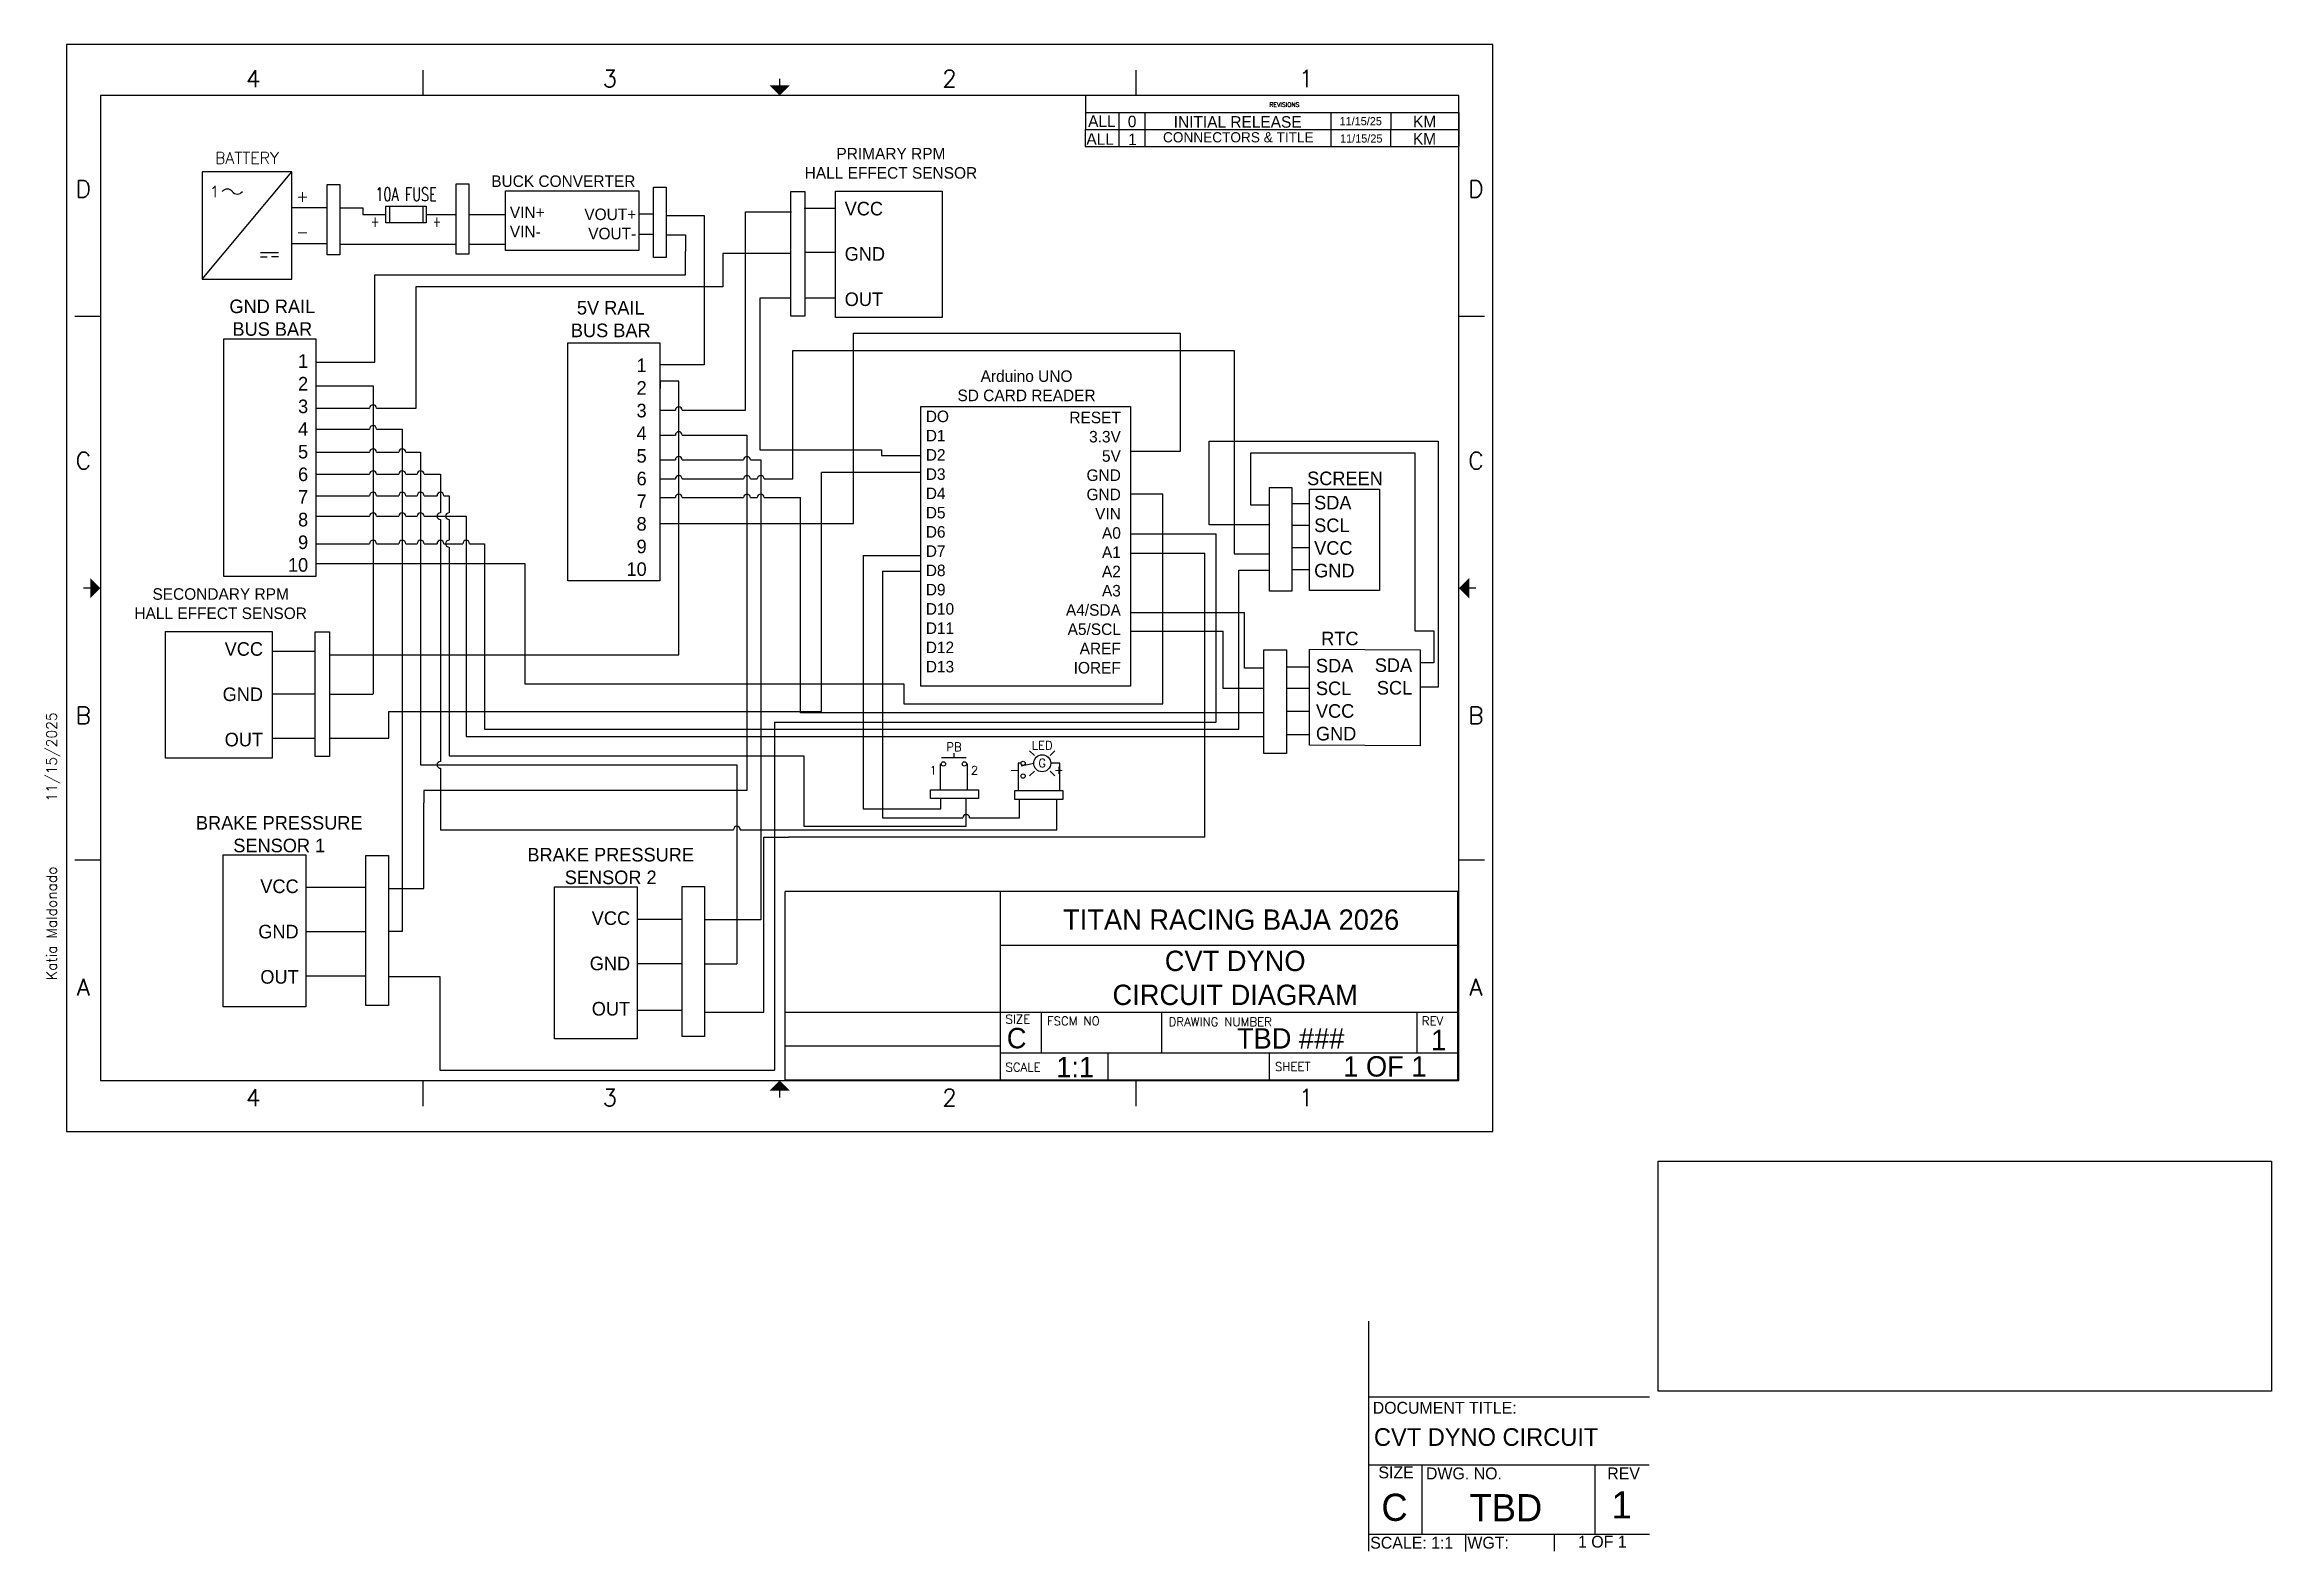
# Model space of a CAD drawing. Header units: inches. Extents: x -0.3 to 32.5, y -6.2 to 16.
import ezdxf
from ezdxf.enums import TextEntityAlignment as Align

# ---------------------------------------------------------------- set-up
doc = ezdxf.new("R2010")
doc.units = ezdxf.units.IN
doc.header["$MEASUREMENT"] = 0
for name, color, linetype in [('GRY_20AWG', 9, 'Continuous'), ('MISC', 2, 'Continuous'), ('SYMS', 7, 'Continuous'), ('TAGS', 250, 'Continuous'), ('TERMS', 5, 'Continuous'), ('Title Block', 7, 'Continuous'), ('Viewport', 7, 'Continuous'), ('W_12V_RED', 10, 'Continuous'), ('W_5V_ORANGE', 40, 'Continuous'), ('W_C_Deutsch_2pin', 6, 'Continuous'), ('W_C_Deutsch_3pin', 5, 'Continuous'), ('W_C_JST-VH_2pin', 180, 'Continuous'), ('W_C_JST-VH_3pin', 30, 'Continuous'), ('W_C_JST-XH', 112, 'Continuous'), ('W_GND_BLACK', 250, 'Continuous'), ('W_SIG_PINK', 6, 'Continuous'), ('WHT_10AWG', 7, 'Continuous'), ('WHT_4AWG', 7, 'Continuous'), ('WHT_7AWG', 7, 'Continuous')]:
    doc.layers.add(name, color=color, linetype=linetype)
doc.styles.add('Roman', font='romans')
doc.styles.add('WD', font='romans.shx')
doc.styles.add('WD_IEC', font='isocp2.shx', dxfattribs={"width": 0.9, "height": 4})

# ---------------------------------------------------------------- blocks, each defined once
blk = doc.blocks.new('ANSI_border_C')
for p, q in [((20.5, 0.75), (20.5, 2.5)), ((14.25, 0.75), (20.5, 0.75))]:
    blk.add_line(p, q)
at = {"layer": 'Title Block'}
for p, q in [((0, 16), (0, 0)), ((21, 16), (0, 16)), ((21, 0), (21, 16)), ((5.25, 15.25), (5.25, 15.625)), ((15.75, 15.25), (15.75, 15.625)), ((0.5, 15.25), (0.5, 0.75)), ((20.5, 15.25), (0.5, 15.25)), ((15, 15.25), (15, 15)), ((20.5, 0.75), (20.5, 15.25)), ((15, 15), (20.5, 15)), ((0.125, 12), (0.5, 12)), ((20.5, 12), (20.875, 12)), ((0.125, 4), (0.5, 4)), ((20.5, 4), (20.875, 4)), ((0.5, 0.75), (20.5, 0.75)), ((5.25, 0.375), (5.25, 0.75)), ((15.75, 0.375), (15.75, 0.75)), ((0, 0), (21, 0))]:
    blk.add_line(p, q, dxfattribs=at)
at = {"layer": 'Title Block', "const_width": 0.02}
for points in [[(10.5, 15.5), (10.5, 15.4)], [(0.25, 8), (0.35, 8)], [(20.75, 8), (20.65, 8)], [(10.5, 0.5), (10.5, 0.6)]]:
    blk.add_lwpolyline(points, dxfattribs=at)
at = {"layer": 'Title Block'}
for points in [[(10.35, 15.4), (10.65, 15.4), (10.5, 15.25)], [(0.35, 7.85), (0.35, 8.15), (0.5, 8)], [(20.65, 7.85), (20.65, 8.15), (20.5, 8)], [(10.35, 0.6), (10.65, 0.6), (10.5, 0.75)]]:
    blk.add_solid(points, dxfattribs=at)
at = {"layer": 'Title Block', "style": 'Roman'}
for s, p in [('4', (2.75, 15.5)), ('3', (8, 15.5)), ('2', (13, 15.5)), ('1', (18.25, 15.5)), ('D', (0.25, 13.875)), ('D', (20.75, 13.875)), ('C', (0.25, 9.875)), ('C', (20.75, 9.875)), ('B', (0.25, 6.125)), ('B', (20.75, 6.125)), ('A', (0.25, 2.125)), ('A', (20.75, 2.125)), ('4', (2.75, 0.5)), ('3', (8, 0.5)), ('2', (13, 0.5)), ('1', (18.25, 0.5))]:
    blk.add_text(s, height=0.25, dxfattribs=at).set_placement(p, align=Align.MIDDLE_CENTER)
blk.add_text('REVISIONS', height=0.065, dxfattribs=at).set_placement((17.71, 15.083))
blk = doc.blocks.new('JIC_border_C')
blk.add_blockref('ANSI_border_C', (0, 0))
blk = doc.blocks.new('JIC_REVblock_C')
blk.add_line((0, 0), (0, -0.25))
at = {"layer": 'Title Block'}
for p, q in [((-5.5, 0), (-5.5, -0.25)), ((-5.5, 0), (0, 0)), ((-5, -0.25), (-5, 0)), ((-4.62, -0.25), (-4.62, 0)), ((-1.88, -0.25), (-1.88, 0)), ((-1, -0.25), (-1, 0)), ((-5.5, -0.25), (0, -0.25))]:
    blk.add_line(p, q, dxfattribs=at)
at = {"style": 'WD'}
for tag, p in [('ZONE', (-5.391, -0.16)), ('REV', (-4.92, -0.16)), ('DESCRIPTION', (-3.618, -0.16)), ('DATE', (-1.552, -0.16)), ('APPROVED', (-0.759, -0.16))]:
    blk.add_attdef(tag, p, '', height=0.065, dxfattribs=at)
at = {"style": 'WD', "flags": 1}
blk.add_attdef('WD_TB', (-4.505, -0.154), '', height=0.03, dxfattribs=at)
blk = doc.blocks.new('HPW1_1PH')
for p, q in [((0, -0.967), (0.967, 0.193)), ((0.629, -0.677), (0.823, -0.677)), ((0.629, -0.725), (0.702, -0.725)), ((0.823, -0.725), (0.75, -0.725))]:
    blk.add_line(p, q)
blk.add_lwpolyline([(0.967, 0.193), (0, 0.193), (0, -0.967), (0.967, -0.967)], close=True)
for centre, start, end in [((0.271, -0.06), 36.8699, 143.1301), ((0.379, 0.021), 216.8699, 323.1301)]:
    blk.add_arc(centre, 0.0677, start, end)
at = {"style": 'WD_IEC'}
blk.add_text('1', height=0.13, dxfattribs=at).set_placement((0.163, -0.019), align=Align.MIDDLE_RIGHT)
at = {"style": 'WD', "width": 0.7}
for tag, p in [('INST', (0.484, 0.656)), ('LOC', (0.484, 0.469)), ('RATING1', (0.484, -1.188)), ('DESC1', (0.484, -1.375)), ('DESC2', (0.484, -1.562)), ('DESC3', (0.484, -1.75))]:
    blk.add_attdef(tag, text='', height=0.125, dxfattribs=at).set_placement(p, align=Align.CENTER)
at = {"style": 'WD'}
blk.add_attdef('TAG1', text='', height=0.125, dxfattribs=at).set_placement((0.484, 0.281), align=Align.CENTER)
at = {"style": 'WD', "flags": 8}
for tag, p in [('TERM01', (-0.062, 0.062)), ('TERM02', (-0.062, -0.325)), ('TERM03', (-0.062, -0.712))]:
    blk.add_attdef(tag, text='', height=0.125, dxfattribs=at).set_placement(p, align=Align.RIGHT)
at = {"style": 'WD'}
for tag, p, height, flags in [('X4TERM01', (0, 0), 0.0193, 1), ('X1TERM04', (0.967, -0.193), 0.0193, 1), ('TERM04', (1.014, -0.132), 0.125, 8), ('X4TERM02', (0, -0.387), 0.0193, 1), ('TERM05', (1.014, -0.519), 0.125, 8), ('X1TERM05', (0.967, -0.58), 0.0193, 1), ('X4TERM03', (0, -0.774), 0.0193, 1)]:
    blk.add_attdef(tag, p, '', height=height, dxfattribs=dict(at, flags=flags))
at = {"style": 'WD', "flags": 9}
for tag, p in [('ASSYCODE', (0.484, 0.114)), ('FAMILY', (0.484, 0.09)), ('MFG', (0.484, 0.16)), ('CAT', (0.484, 0.138))]:
    blk.add_attdef(tag, text='', height=0.0155, dxfattribs=at).set_placement(p, align=Align.CENTER)
blk = doc.blocks.new('HFU1')
for p, q in [((-0.188, -0.078), (-0.188, 0.078)), ((-0.188, 0.078), (0.188, 0.078)), ((-0.156, 0.078), (-0.156, -0.078)), ((0.156, 0.078), (0.156, -0.078)), ((0.188, 0.078), (0.188, -0.078)), ((0.188, -0.078), (-0.188, -0.078))]:
    blk.add_line(p, q)
at = {"style": 'WD', "width": 0.7}
for tag, p in [('INST', (0, 0.422)), ('TAG1', (0, 0.125)), ('LOC', (0, 0.266))]:
    blk.add_attdef(tag, text='', height=0.125, dxfattribs=at).set_placement(p, align=Align.CENTER)
at = {"linetype": 'Continuous', "style": 'WD', "flags": 9}
for tag, p in [('ASSYCODE', (0.157, 0.251)), ('MFG', (0.156, 0.083)), ('CAT', (0.156, 0.102))]:
    blk.add_attdef(tag, text='', height=0.01, dxfattribs=at).set_placement(p, align=Align.CENTER)
at = {"style": 'WD'}
for tag, p, height, flags in [('X4TERM01', (-0.188, 0), 0.0109, 1), ('FAMILY', (0.129, 0.108), 0.01, 9), ('X1TERM02', (0.188, 0), 0.0109, 1)]:
    blk.add_attdef(tag, p, '', height=height, dxfattribs=dict(at, flags=flags))
at = {"style": 'WD', "width": 0.7}
blk.add_attdef('RATING1', text='', height=0.0938, dxfattribs=at).set_placement((0, 0), align=Align.MIDDLE_CENTER)
at = {"style": 'WD'}
for tag, p in [('X2LINK', (0, 0.109)), ('X8LINK', (0, -0.109))]:
    blk.add_attdef(tag, p, '', height=0.01, dxfattribs=at)
at = {"linetype": 'Continuous', "style": 'WD', "width": 0.7, "flags": 8}
blk.add_attdef('TERM01', text='', height=0.1, dxfattribs=at).set_placement((-0.25, -0.016), align=Align.TOP_RIGHT)
at = {"style": 'WD', "width": 0.7}
for tag, p in [('DESC1', (0.047, -0.234)), ('DESC2', (0.047, -0.391)), ('DESC3', (0.047, -0.547))]:
    blk.add_attdef(tag, text='', height=0.125, dxfattribs=at).set_placement(p, align=Align.MIDDLE_LEFT)
at = {"linetype": 'Continuous', "style": 'WD', "width": 0.7, "flags": 8}
blk.add_attdef('TERM02', text='', height=0.1, dxfattribs=at).set_placement((0.25, -0.016), align=Align.TOP_LEFT)
blk = doc.blocks.new('JIC_tblock_desc_C')
at = {"layer": 'Title Block'}
for p, q in [((-9.911, 2.784), (-0.008, 2.784)), ((-9.911, 0.008), (-9.911, 2.781)), ((-6.742, 0.008), (-6.742, 2.781)), ((-0.008, 0.008), (-0.008, 2.781)), ((-6.742, 1.989), (-0.008, 1.989)), ((-9.911, 1.006), (-0.008, 1.006)), ((-6.14, 0.404), (-6.14, 1.006)), ((-4.365, 0.404), (-4.365, 1.006)), ((-0.61, 0.404), (-0.61, 1.006)), ((-9.911, 0.507), (-6.742, 0.507)), ((-6.742, 0.404), (-0.008, 0.404)), ((-5.157, 0.008), (-5.157, 0.404)), ((-2.781, 0.008), (-2.781, 0.404)), ((-9.911, 0.008), (-0.008, 0.008))]:
    blk.add_line(p, q, dxfattribs=at)
at = {"color": 0, "style": 'Roman', "flags": 8}
for tag, p in [('FNAME', (-20.636, 6.819)), ('REVDATE', (-20.636, 4.106)), ('USER', (-20.636, 1.477))]:
    blk.add_attdef(tag, p, '', height=0.15, rotation=90, dxfattribs=at)
at = {"layer": 'Title Block', "style": 'WD'}
for s, height, p in [('SIZE', 0.1268, (-6.669, 0.966)), ('FSCM NO', 0.1268, (-6.059, 0.939)), ('DRAWING NUMBER', 0.12676, (-4.268, 0.926)), ('REV', 0.1268, (-0.54, 0.939)), ('SCALE', 0.1268, (-6.669, 0.258)), ('SHEET', 0.1268, (-2.702, 0.267))]:
    blk.add_text(s, height=height, dxfattribs=at).set_placement(p, align=Align.TOP_LEFT)
for tag, p in [('PROJDESC', (-3.375, 2.385)), ('TITLE1', (-3.375, 1.743)), ('TITLE2', (-3.375, 1.252))]:
    blk.add_attdef(tag, text='', height=0.127, dxfattribs=at).set_placement(p, align=Align.CENTER)
at = {"layer": 'Title Block', "style": 'WD', "flags": 1}
blk.add_attdef('WD_TB', (-8.833, 0.289), '', height=0.136, dxfattribs=at)
at = {"layer": 'Title Block', "style": 'WD'}
for tag, p in [('SIZE', (-6.603, 0.515)), ('FSCM_NO', (-5.396, 0.541)), ('DWG_NO', (-2.636, 0.541)), ('REV', (-0.427, 0.488)), ('SCALE', (-5.766, 0.117)), ('SHEET', (-1.407, 0.155))]:
    blk.add_attdef(tag, p, '', height=0.103, dxfattribs=at)
blk = doc.blocks.new('HPB11')
for p, q in [((-0.185, 0.094), (0.18, 0.094)), ((0, 0.156), (0, 0.094))]:
    blk.add_line(p, q)
for centre in [(-0.155, 0), (0.155, 0)]:
    blk.add_circle(centre, 0.0322)
at = {"style": 'WD', "width": 0.7}
for tag, p in [('INST', (0, 0.826)), ('LOC', (0, 0.656)), ('DESC1', (0, 0.5)), ('DESC2', (0, 0.344)), ('XREF', (0, -0.219))]:
    blk.add_attdef(tag, text='', height=0.125, dxfattribs=at).set_placement(p, align=Align.CENTER)
at = {"style": 'WD'}
blk.add_attdef('TAG1', text='', height=0.125, dxfattribs=at).set_placement((0, 0.188), align=Align.CENTER)
for tag, p, flags in [('X4TERM01', (-0.188, 0), 1), ('X1TERM02', (0.188, 0), 1), ('FAMILY', (0.205, 0.152), 9), ('CONTACT', (0.205, 0.136), 1)]:
    blk.add_attdef(tag, p, '', height=0.01, dxfattribs=dict(at, flags=flags))
for tag, p in [('X2LINK', (0, 0.219)), ('X8LINK', (0, 0))]:
    blk.add_attdef(tag, p, '', height=0.01, dxfattribs=at)
at = {"linetype": 'Continuous', "style": 'WD', "flags": 9}
for tag, p in [('ASSYCODE', (0.23, 0.071)), ('MFG', (0.228, 0.089)), ('CAT', (0.23, 0.108))]:
    blk.add_attdef(tag, text='', height=0.01, dxfattribs=at).set_placement(p, align=Align.CENTER)
at = {"linetype": 'Continuous', "style": 'WD', "flags": 8}
blk.add_attdef('TERM01', text='', height=0.125, dxfattribs=at).set_placement((-0.25, -0.031), align=Align.TOP_RIGHT)
blk.add_attdef('TERM02', text='', height=0.125, dxfattribs=at).set_placement((0.25, -0.031), align=Align.TOP_LEFT)
blk = doc.blocks.new('HLT1GP')
for p, q in [((-0.115, 0.115), (-0.186, 0.186)), ((0.115, 0.115), (0.186, 0.186)), ((-0.125, -0.003), (-0.31, -0.043)), ((-0.115, -0.115), (-0.186, -0.186)), ((0.115, -0.115), (0.186, -0.186))]:
    blk.add_line(p, q)
for centre, radius in [((-0.281, 0), 0.0312), ((0, 0), 0.125), ((-0.281, -0.188), 0.0312)]:
    blk.add_circle(centre, radius)
at = {"style": 'WD', "width": 0.7}
for tag, p in [('INST', (0.006, 0.528)), ('LOC', (0.006, 0.359))]:
    blk.add_attdef(tag, text='', height=0.125, dxfattribs=at).set_placement(p, align=Align.CENTER)
at = {"style": 'WD', "flags": 1}
for tag, p in [('X4TERM01', (-0.312, 0)), ('X1TERM02', (0.125, 0)), ('X4TERM03', (-0.312, -0.188))]:
    blk.add_attdef(tag, p, '', height=0.0125, dxfattribs=at)
at = {"style": 'WD'}
for tag, p in [('COLOR', (0, -0.058)), ('TAG1', (0, 0.202))]:
    blk.add_attdef(tag, text='', height=0.125, dxfattribs=at).set_placement(p, align=Align.CENTER)
at = {"linetype": 'Continuous', "style": 'WD', "flags": 9}
blk.add_attdef('ASSYCODE', text='', height=0.01, dxfattribs=at).set_placement((0, 0.099), align=Align.CENTER)
at = {"style": 'WD', "flags": 9}
blk.add_attdef('FAMILY', text='', height=0.01, dxfattribs=at).set_placement((-0.005, 0.161), align=Align.CENTER)
at = {"linetype": 'Continuous', "style": 'WD', "flags": 1}
for tag, p in [('MFG', (0, 0.121)), ('CAT', (0, 0.14))]:
    blk.add_attdef(tag, text='', height=0.01, dxfattribs=at).set_placement(p, align=Align.MIDDLE)
at = {"style": 'WD'}
for tag, p, width in [('DESC1', (1.125, 0), 0.9), ('WDTAGALT', (1.125, -0.312), 0.7)]:
    blk.add_attdef(tag, p, '', height=0.125, dxfattribs=dict(at, width=width))
at = {"linetype": 'Continuous', "style": 'WD', "flags": 8}
for tag, p in [('TERM01', (-0.338, -0.031)), ('TERM03', (-0.338, -0.219))]:
    blk.add_attdef(tag, text='', height=0.125, dxfattribs=at).set_placement(p, align=Align.TOP_RIGHT)
blk.add_attdef('TERM02', text='', height=0.125, dxfattribs=at).set_placement((0.175, -0.031), align=Align.TOP_LEFT)
at = {"style": 'WD', "width": 0.9}
blk.add_attdef('DESC2', text='', height=0.125, dxfattribs=at).set_placement((1.125, -0.031), align=Align.TOP_LEFT)

msp = doc.modelspace()

# ---------------------------------------------------------------- linework, layer by layer
for points in [[(2.316, 11.668), (3.671, 11.668), (3.671, 8.169), (2.316, 8.169)], [(7.381, 11.607), (8.735, 11.607), (8.735, 8.107), (7.381, 8.107)]]:
    msp.add_lwpolyline(points, close=True)
at = {"layer": 'GRY_20AWG'}
for p, q in [((8.739, 11.045), (8.739, 10.938)), ((14.053, 5.42), (14.011, 5.42)), ((14.625, 5.42), (14.49, 5.42))]:
    msp.add_line(p, q, dxfattribs=at)
at = {"layer": 'TAGS'}
msp.add_line((19.169, -2.791), (19.169, -6.176), dxfattribs=at)
msp.add_lwpolyline([(32.46, -3.823), (23.432, -3.823), (23.432, -0.437), (32.46, -0.437)], close=True, dxfattribs=at)
at = {"layer": 'W_12V_RED'}
for p, q in [((3.318, 13.599), (3.837, 13.599)), ((4.024, 13.595), (4.364, 13.595)), ((4.364, 13.595), (4.364, 13.5)), ((4.364, 13.5), (4.705, 13.5)), ((5.295, 13.5), (5.735, 13.5)), ((5.924, 13.497), (6.466, 13.497))]:
    msp.add_line(p, q, dxfattribs=at)
at = {"layer": 'W_5V_ORANGE'}
for p, q in [((8.427, 13.508), (8.64, 13.508)), ((8.828, 13.483), (9.388, 13.483)), ((9.388, 13.483), (9.388, 11.287)), ((9.996, 10.616), (9.996, 13.538)), ((9.996, 13.538), (10.675, 13.538)), ((11.323, 13.586), (10.861, 13.586)), ((10.693, 9.605), (10.693, 11.495)), ((10.693, 11.495), (17.189, 11.495)), ((11.589, 8.951), (11.589, 11.753)), ((11.589, 11.753), (16.394, 11.753)), ((16.394, 11.753), (16.394, 10.011)), ((17.189, 11.495), (17.189, 8.502)), ((9.388, 11.287), (8.735, 11.287)), ((9.015, 11.045), (8.739, 11.045)), ((9.015, 7.016), (9.015, 11.045)), ((8.735, 10.616), (8.965, 10.616)), ((9.065, 10.616), (9.996, 10.616)), ((8.735, 10.251), (8.965, 10.251)), ((9.065, 10.251), (10.019, 10.251)), ((10.019, 10.251), (10.019, 5.021)), ((8.735, 9.886), (8.965, 9.886)), ((9.065, 9.886), (9.969, 9.886)), ((10.069, 9.886), (10.221, 9.886)), ((10.221, 9.886), (10.221, 3.117)), ((16.394, 10.011), (15.664, 10.011)), ((8.735, 9.605), (8.965, 9.605)), ((9.065, 9.605), (9.969, 9.605)), ((10.069, 9.605), (10.171, 9.605)), ((10.271, 9.605), (10.693, 9.605)), ((8.735, 9.332), (8.965, 9.332)), ((9.065, 9.332), (9.969, 9.332)), ((10.069, 9.332), (10.171, 9.332)), ((10.271, 9.332), (10.807, 9.332)), ((10.806, 6.164), (10.806, 9.332)), ((8.735, 8.951), (11.589, 8.951)), ((18.299, 8.591), (18.044, 8.591)), ((17.189, 8.502), (17.708, 8.502)), ((3.027, 7.072), (3.662, 7.072)), ((3.871, 7.016), (9.015, 7.016)), ((17.628, 6.164), (10.806, 6.164)), ((18.299, 6.181), (17.962, 6.181)), ((10.019, 5.021), (5.263, 5.021)), ((5.263, 5.021), (5.263, 4.837)), ((5.263, 3.576), (5.263, 4.837)), ((3.525, 3.598), (4.41, 3.598)), ((4.741, 3.576), (5.263, 3.576)), ((8.404, 3.128), (9.064, 3.128)), ((9.395, 3.119), (10.221, 3.119))]:
    msp.add_line(p, q, dxfattribs=at)
for centre in [(9.015, 10.616), (9.015, 10.251), (9.015, 9.886), (10.019, 9.886), (9.015, 9.605), (10.019, 9.605), (10.221, 9.605), (9.015, 9.332), (10.019, 9.332), (10.221, 9.332)]:
    msp.add_arc(centre, 0.05, 0, 180, dxfattribs=at)
at = {"layer": 'W_C_Deutsch_2pin'}
for p, q in [((19.17, -3.905), (23.304, -3.905)), ((19.166, -4.905), (23.299, -4.905)), ((19.956, -5.929), (19.956, -4.912)), ((22.505, -5.929), (22.505, -4.912)), ((19.169, -5.929), (23.302, -5.929)), ((20.595, -5.935), (20.595, -6.181)), ((21.902, -5.931), (21.902, -6.178))]:
    msp.add_line(p, q, dxfattribs=at)
for points in [[(3.84, 13.942), (4.024, 13.942), (4.024, 12.904), (3.84, 12.904)], [(5.74, 13.95), (5.924, 13.95), (5.924, 12.913), (5.74, 12.913)], [(8.644, 13.9), (8.828, 13.9), (8.828, 12.863), (8.644, 12.863)]]:
    msp.add_lwpolyline(points, close=True, dxfattribs=at)
at = {"layer": 'W_C_Deutsch_3pin'}
for points in [[(10.665, 13.839), (10.872, 13.839), (10.872, 12.004), (10.665, 12.004)], [(3.664, 7.354), (3.871, 7.354), (3.871, 5.518), (3.664, 5.518)]]:
    msp.add_lwpolyline(points, close=True, dxfattribs=at)
at = {"layer": 'W_C_JST-VH_2pin'}
for points in [[(12.72, 5.031), (13.426, 5.031), (13.426, 4.9), (12.72, 4.9)], [(13.961, 5.019), (14.666, 5.019), (14.666, 4.888), (13.961, 4.888)]]:
    msp.add_lwpolyline(points, close=True, dxfattribs=at)
at = {"layer": 'W_C_JST-VH_3pin'}
for points in [[(4.41, 4.064), (4.741, 4.064), (4.741, 1.856), (4.41, 1.856)], [(9.063, 3.608), (9.395, 3.608), (9.395, 1.4), (9.063, 1.4)]]:
    msp.add_lwpolyline(points, close=True, dxfattribs=at)
at = {"layer": 'W_C_JST-XH'}
for points in [[(17.709, 9.482), (18.041, 9.482), (18.041, 7.956), (17.709, 7.956)], [(17.628, 7.092), (17.96, 7.092), (17.96, 5.566), (17.628, 5.566)]]:
    msp.add_lwpolyline(points, close=True, dxfattribs=at)
at = {"layer": 'W_GND_BLACK'}
for p, q in [((8.427, 13.211), (8.643, 13.211)), ((8.828, 13.2), (9.112, 13.2)), ((9.112, 13.2), (9.112, 12.96)), ((3.318, 13.072), (3.837, 13.072)), ((4.024, 13.064), (5.739, 13.064)), ((5.924, 13.062), (6.468, 13.062)), ((9.112, 12.611), (9.112, 12.96)), ((10.665, 12.923), (9.662, 12.923)), ((9.662, 12.923), (9.662, 12.436)), ((11.323, 12.937), (10.873, 12.937)), ((4.54, 12.611), (9.112, 12.611)), ((4.54, 11.325), (4.54, 12.611)), ((5.15, 10.647), (5.15, 12.44)), ((9.662, 12.436), (5.15, 12.436)), ((3.671, 11.325), (4.54, 11.325)), ((3.671, 10.977), (4.514, 10.977)), ((4.514, 10.977), (4.514, 6.439)), ((3.671, 10.647), (4.464, 10.647)), ((4.564, 10.647), (5.15, 10.647)), ((3.671, 10.34), (4.464, 10.34)), ((4.564, 10.34), (4.945, 10.34)), ((4.945, 10.34), (4.945, 2.942)), ((3.671, 9.999), (4.464, 9.999)), ((4.564, 9.999), (4.895, 9.999)), ((4.995, 9.999), (5.215, 9.999)), ((5.215, 9.999), (5.215, 5.397)), ((3.671, 9.674), (4.464, 9.674)), ((4.564, 9.674), (4.895, 9.674)), ((4.995, 9.674), (5.165, 9.674)), ((5.265, 9.674), (5.506, 9.674)), ((5.506, 9.674), (5.506, 9.108)), ((3.671, 9.359), (4.464, 9.359)), ((4.564, 9.359), (4.895, 9.359)), ((4.995, 9.359), (5.165, 9.359)), ((5.265, 9.359), (5.456, 9.359)), ((5.556, 9.359), (5.633, 9.359)), ((5.633, 9.359), (5.633, 9.108)), ((16.141, 9.384), (15.666, 9.384)), ((16.141, 6.295), (16.141, 9.384)), ((3.671, 9.058), (4.464, 9.058)), ((4.564, 9.058), (4.895, 9.058)), ((4.995, 9.058), (5.165, 9.058)), ((5.265, 9.058), (5.885, 9.058)), ((5.506, 9.008), (5.506, 5.447)), ((5.633, 9.008), (5.633, 8.703)), ((5.885, 9.058), (5.885, 5.813)), ((3.671, 8.653), (4.464, 8.653)), ((4.564, 8.653), (4.895, 8.653)), ((4.995, 8.653), (5.165, 8.653)), ((5.265, 8.653), (5.456, 8.653)), ((5.556, 8.653), (5.835, 8.653)), ((5.633, 8.603), (5.633, 8.202)), ((5.935, 8.653), (6.156, 8.653)), ((6.156, 8.653), (6.156, 5.925)), ((3.671, 8.36), (6.75, 8.36)), ((5.633, 8.231), (5.633, 5.529)), ((6.75, 8.36), (6.75, 6.588)), ((17.26, 5.925), (17.26, 8.261)), ((17.26, 8.261), (17.71, 8.261)), ((18.299, 8.267), (18.041, 8.267)), ((6.75, 6.588), (12.326, 6.588)), ((12.326, 6.588), (12.326, 6.295)), ((3.027, 6.444), (3.665, 6.444)), ((3.871, 6.436), (4.511, 6.436)), ((12.326, 6.295), (16.141, 6.295)), ((6.156, 5.925), (17.26, 5.925)), ((5.885, 5.813), (17.626, 5.813)), ((18.299, 5.838), (17.959, 5.838)), ((5.215, 5.397), (9.87, 5.397)), ((5.506, 5.347), (5.506, 4.443)), ((5.633, 5.529), (10.857, 5.529)), ((9.87, 5.397), (9.87, 2.468)), ((10.857, 5.529), (10.857, 4.493)), ((13.259, 5.411), (13.259, 5.031)), ((14.625, 5.021), (14.625, 5.42)), ((13.246, 4.493), (13.246, 4.898)), ((14.578, 4.443), (14.578, 4.888)), ((5.506, 4.443), (9.82, 4.443)), ((9.92, 4.443), (14.578, 4.443)), ((10.857, 4.493), (13.246, 4.493)), ((3.525, 2.944), (4.41, 2.944)), ((4.945, 2.942), (4.738, 2.942)), ((8.404, 2.474), (9.06, 2.474)), ((9.395, 2.468), (9.87, 2.468))]:
    msp.add_line(p, q, dxfattribs=at)
msp.add_lwpolyline([(6.465, 13.849), (8.427, 13.849), (8.427, 12.969), (6.465, 12.969)], close=True, dxfattribs=at)
for centre, start, end in [((4.514, 10.647), 0, 180), ((4.514, 10.34), 0, 180), ((4.514, 9.999), 0, 180), ((4.945, 9.999), 0, 180), ((4.514, 9.674), 0, 180), ((4.945, 9.674), 0, 180), ((5.215, 9.674), 0, 180), ((4.514, 9.359), 0, 180), ((4.945, 9.359), 0, 180), ((5.215, 9.359), 0, 180), ((5.506, 9.359), 0, 180), ((4.514, 9.058), 0, 180), ((4.945, 9.058), 0, 180), ((5.215, 9.058), 0, 180), ((5.506, 9.058), 90, 270), ((5.633, 9.058), 90, 270), ((4.514, 8.653), 0, 180), ((4.945, 8.653), 0, 180), ((5.215, 8.653), 0, 180), ((5.506, 8.653), 0, 180), ((5.633, 8.653), 90, 270), ((5.885, 8.653), 0, 180), ((5.506, 5.397), 90, 270), ((9.87, 4.443), 0, 180)]:
    msp.add_arc(centre, 0.05, start, end, dxfattribs=at)
at = {"layer": 'W_SIG_PINK'}
for p, q in [((10.665, 12.265), (10.21, 12.265)), ((10.21, 12.265), (10.21, 10.034)), ((11.323, 12.267), (10.873, 12.267)), ((10.21, 10.034), (12, 10.034)), ((12, 10.034), (12, 9.949)), ((12, 9.949), (12.574, 9.949)), ((16.821, 8.929), (16.821, 10.162)), ((16.821, 10.162), (20.194, 10.162)), ((17.438, 9.218), (17.438, 9.99)), ((17.438, 9.99), (19.851, 9.99)), ((19.851, 9.99), (19.851, 7.368)), ((20.194, 10.162), (20.194, 6.541)), ((11.118, 9.704), (12.577, 9.704)), ((11.118, 6.184), (11.118, 9.702)), ((17.709, 9.218), (17.438, 9.218)), ((18.299, 9.238), (18.037, 9.238)), ((17.709, 8.929), (16.821, 8.929)), ((18.299, 8.919), (18.039, 8.919)), ((15.666, 8.797), (16.925, 8.797)), ((16.927, 6.052), (16.927, 8.797)), ((11.727, 8.478), (12.579, 8.478)), ((11.727, 8.478), (11.727, 4.748)), ((12.013, 8.25), (12.577, 8.25)), ((12.013, 8.25), (12.013, 4.617)), ((15.666, 8.515), (16.757, 8.515)), ((16.757, 4.332), (16.757, 8.515)), ((15.666, 7.64), (17.344, 7.64)), ((17.343, 6.821), (17.343, 7.639)), ((15.666, 7.367), (17.03, 7.367)), ((17.03, 6.523), (17.03, 7.367)), ((19.851, 7.368), (20.132, 7.368)), ((20.132, 7.368), (20.132, 6.9)), ((20.132, 6.9), (19.937, 6.9)), ((17.628, 6.821), (17.343, 6.821)), ((18.299, 6.834), (17.959, 6.834)), ((17.628, 6.523), (17.03, 6.523)), ((18.299, 6.521), (17.959, 6.521)), ((20.194, 6.541), (19.929, 6.541)), ((4.747, 5.789), (4.747, 6.184)), ((4.747, 6.184), (11.118, 6.184)), ((10.425, 6.026), (10.425, 0.903)), ((10.425, 6.026), (16.927, 6.026)), ((16.927, 6.026), (16.927, 6.052)), ((3.027, 5.792), (3.658, 5.792)), ((3.871, 5.789), (4.747, 5.789)), ((12.869, 5.221), (12.869, 5.411)), ((14.011, 5.42), (14.011, 5.023)), ((12.869, 5.031), (12.869, 5.221)), ((11.727, 4.748), (12.872, 4.748)), ((12.013, 4.617), (13.196, 4.617)), ((12.872, 4.748), (12.872, 4.899)), ((13.296, 4.617), (14.029, 4.617)), ((14.029, 4.617), (14.029, 4.887)), ((10.266, 1.759), (10.266, 4.332)), ((10.266, 4.332), (10.63, 4.332)), ((16.757, 4.332), (10.63, 4.332)), ((3.525, 2.293), (4.403, 2.293)), ((4.741, 2.282), (5.495, 2.282)), ((5.495, 2.282), (5.495, 0.903)), ((8.404, 1.786), (9.064, 1.786)), ((9.395, 1.759), (10.266, 1.759)), ((5.495, 0.903), (10.425, 0.903))]:
    msp.add_line(p, q, dxfattribs=at)
msp.add_arc((13.246, 4.617), 0.05, 0, 180, dxfattribs=at)
at = {"layer": 'WHT_10AWG'}
for points in [[(2.307, 4.073), (3.525, 4.073), (3.525, 1.835), (2.307, 1.835)], [(7.186, 3.604), (8.404, 3.604), (8.404, 1.366), (7.186, 1.366)]]:
    msp.add_lwpolyline(points, close=True, dxfattribs=at)
at = {"layer": 'WHT_4AWG'}
for points in [[(11.323, 13.84), (12.893, 13.84), (12.893, 11.98), (11.323, 11.98)], [(12.576, 10.674), (15.666, 10.674), (15.666, 6.557), (12.576, 6.557)], [(1.457, 7.358), (3.027, 7.358), (3.027, 5.498), (1.457, 5.498)]]:
    msp.add_lwpolyline(points, close=True, dxfattribs=at)
at = {"layer": 'WHT_7AWG'}
for points in [[(18.299, 9.453), (19.328, 9.453), (19.328, 7.965), (18.299, 7.965)], [(18.299, 7.098), (19.93, 7.091), (19.93, 5.676), (18.299, 5.686)]]:
    msp.add_lwpolyline(points, close=True, dxfattribs=at)

# ---------------------------------------------------------------- block references
for p in [(20.5, 15), (20.498, 14.75)]:
    msp.add_blockref('JIC_REVblock_C', p)
ref = msp.add_blockref('JIC_tblock_desc_C', (20.493, 0.752))
ref.add_attrib('USER', 'Katia Maldonado', (-0.143, 2.229), dxfattribs={"color": 0, "height": 0.15, "rotation": 90, "style": 'Roman', "flags": 8})
ref.add_attrib('REVDATE', '11/15/2025', (-0.143, 4.858), dxfattribs={"color": 0, "height": 0.15, "rotation": 90, "style": 'Roman', "flags": 8})
at = {"layer": 'SYMS'}
ref = msp.add_blockref('HPW1_1PH', (2, 13.862), dxfattribs=dict(at, xscale=1.362109666084482, yscale=1.362109666084482, zscale=1.362109666084482))
ref.add_attrib('TERM04', '+', (3.381, 13.683), dxfattribs={"layer": 'TERMS', "height": 0.17, "style": 'WD', "flags": 8})
ref.add_attrib('TERM05', '-', (3.381, 13.156), dxfattribs={"layer": 'TERMS', "height": 0.17, "style": 'WD', "flags": 8})
ref.add_attrib('TAG1', 'BATTERY', dxfattribs={"layer": 'TAGS', "height": 0.1703, "style": 'WD'}).set_placement((2.659, 14.245), align=Align.CENTER)
ref = msp.add_blockref('HFU1', (5, 13.5), dxfattribs=dict(at, xscale=1.572739187418087, yscale=1.572739187418087, zscale=1.572739187418087))
ref.add_attrib('TERM02', '+', dxfattribs={"layer": 'TERMS', "linetype": 'Continuous', "height": 0.157, "style": 'WD', "width": 0.7, "flags": 8}).set_placement((5.393, 13.475), align=Align.TOP_LEFT)
ref.add_attrib('TERM01', '+', dxfattribs={"layer": 'TERMS', "linetype": 'Continuous', "height": 0.157, "style": 'WD', "width": 0.7, "flags": 8}).set_placement((4.607, 13.475), align=Align.TOP_RIGHT)
ref.add_attrib('TAG1', '10A FUSE', dxfattribs={"layer": 'TAGS', "height": 0.1966, "style": 'WD', "width": 0.7}).set_placement((5, 13.697), align=Align.CENTER)
ref = msp.add_blockref('HPB11', (13.065, 5.411), dxfattribs=at)
ref.add_attrib('TAG1', 'PB', dxfattribs={"layer": 'TAGS', "height": 0.125, "style": 'WD'}).set_placement((13.065, 5.599), align=Align.CENTER)
ref.add_attrib('TERM02', '2', dxfattribs={"layer": 'TERMS', "linetype": 'Continuous', "height": 0.125, "style": 'WD', "flags": 8}).set_placement((13.315, 5.38), align=Align.TOP_LEFT)
ref.add_attrib('TERM01', '1', dxfattribs={"layer": 'TERMS', "linetype": 'Continuous', "height": 0.125, "style": 'WD', "flags": 8}).set_placement((12.815, 5.38), align=Align.TOP_RIGHT)
ref = msp.add_blockref('HLT1GP', (14.365, 5.42), dxfattribs=at)
ref.add_attrib('TERM02', '+', dxfattribs={"layer": 'TERMS', "linetype": 'Continuous', "height": 0.125, "style": 'WD', "flags": 8}).set_placement((14.54, 5.388), align=Align.TOP_LEFT)
ref.add_attrib('TERM01', '-', dxfattribs={"layer": 'TERMS', "linetype": 'Continuous', "height": 0.125, "style": 'WD', "flags": 8}).set_placement((14.027, 5.388), align=Align.TOP_RIGHT)
ref.add_attrib('TAG1', 'LED', dxfattribs={"layer": 'TAGS', "height": 0.125, "style": 'WD'}).set_placement((14.365, 5.622), align=Align.CENTER)
ref.add_attrib('COLOR', 'G', dxfattribs={"layer": 'MISC', "height": 0.125, "style": 'WD'}).set_placement((14.365, 5.361), align=Align.CENTER)
at = {"layer": 'Viewport'}
msp.add_blockref('JIC_border_C', (0, 0), dxfattribs=at)

# ---------------------------------------------------------------- texts
at = {"layer": 'TAGS', "attachment_point": 1}
for s, width, heights, insert, char_height in [('ALL', 0.47497, [0], (15.041, 14.957), 0.17), ('\\pxqc;0', 0.35192, [0], (15.512, 14.953), 0.17), ('\\pxqc;INITIAL RELEASE', 2.6902, [0], (15.897, 14.946), 0.17), ('\\pxqc;11/15/25', 0.84826, [0.175], (18.629, 14.932), 0.12), ('\\pxqc;KM', 0.95421, [0], (19.517, 14.951), 0.17), ('\\pxqc;PRIMARY RPM\\PHALL EFFECT SENSOR', 3.45181, [0], (10.412, 14.479), 0.17), ('ALL', 0.47497, [0], (15.015, 14.694), 0.17), ('\\pxqc;1', 0.35192, [0], (15.516, 14.689), 0.17), ('\\pxqc;CONNECTORS & TITLE', 2.6902, [0], (15.907, 14.71), 0.15), ('\\pxqc;11/15/25', 0.84826, [0.175], (18.637, 14.677), 0.12), ('\\pxqc;KM', 0.95421, [0], (19.515, 14.698), 0.17), ('\\pxqc;GND RAIL\\PBUS BAR', 3.13088, [0], (1.466, 12.246), 0.2), ('\\pxqc;5V RAIL\\PBUS BAR', 3.13088, [0], (6.448, 12.226), 0.2), ('\\pxqc;Arduino UNO ^JSD CARD READER', 3.24608, [0], (12.511, 11.204), 0.17), ('SCREEN', 1.97716, [0], (18.264, 9.714), 0.2), ('\\pxqc;SECONDARY RPM\\PHALL EFFECT SENSOR', 3.45181, [0], (0.545, 7.997), 0.17), ('RTC', 0.56258, [0], (18.472, 7.357), 0.2), ('\\pxqc;BRAKE PRESSURE SENSOR 1', 2.99673, [0], (1.635, 4.644), 0.2), ('\\pxqc;BRAKE PRESSURE SENSOR 2', 2.99673, [0], (6.514, 4.175), 0.2), ('\\pxqc;TITAN RACING BAJA 2026', 6.65558, [0.745], (13.818, 3.269), 0.3), ('\\pxqc;CVT DYNO \\PCIRCUIT DIAGRAM', 6.70059, [0], (13.855, 2.662), 0.3), ('\\pxqc;C', 0.56865, [0], (13.704, 1.525), 0.3), ('\\pxqc;TBD ###', 3.65049, [0], (16.197, 1.521), 0.3), ('\\pxqc;1', 0.65395, [0], (19.873, 1.497), 0.3), ('\\pxqc;1:1', 0.72029, [0], (14.49, 1.099), 0.3), ('\\pxqc;1 OF 1', 1.63013, [0], (18.594, 1.109), 0.3)]:
    msp.add_mtext_dynamic_manual_height_columns(s, width=width, gutter_width=1, heights=heights, dxfattribs=dict(at, insert=insert, char_height=char_height))
at = {"layer": 'TERMS', "attachment_point": 1}
for s, width, insert, char_height in [('VIN+\\PVIN-', 0.45159, (6.528, 13.615), 0.17), ('\\pxqr;VOUT+\\PVOUT-', 0.45159, (7.937, 13.586), 0.17), ('\\pxql;VCC^J\\PGND^J\\POUT', 0.87873, (11.457, 13.685), 0.2), ('\\pxqr;1\\P2\\P3\\P4\\P5\\P6\\P7\\P8\\P9 \\P10', 1.15198, (2.407, 11.441), 0.2), ('\\pxqr;1\\P2\\P3\\P4\\P5\\P6\\P7\\P8\\P9 \\P10', 1.07116, (7.471, 11.379), 0.2), ('DO^JD1^JD2^JD3^JD4^JD5^JD6\\PD7\\PD8\\PD9\\PD10^JD11^JD12^JD13', 1.0144, (12.651, 10.612), 0.17), ('\\pxqr;RESET\\P3.3V^J5V^JGND^JGND^JVIN^JA0\\PA1\\PA2^JA3^JA4/SDA^JA5/SCL\\PAREF\\PIOREF', 0.65546, (14.867, 10.596), 0.17), ('SDA\\PSCL^JVCC^JGND', 0.70243, (18.368, 9.357), 0.2), ('\\pxqr;VCC^J\\PGND^J\\POUT', 1.00839, (1.886, 7.203), 0.2), ('SDA\\PSCL^JVCC^JGND', 0.70243, (18.394, 6.957), 0.2), ('\\pxqr;SDA\\PSCL', 0.70243, (19.108, 6.965), 0.2), ('\\pxqr;VCC\\P\\PGND^J\\POUT', 0.36031, (3.059, 3.71), 0.2), ('\\pxqr;VCC\\P\\PGND^J\\POUT', 0.36031, (7.938, 3.241), 0.2)]:
    msp.add_mtext_dynamic_manual_height_columns(s, width=width, gutter_width=1, heights=[0], dxfattribs=dict(at, insert=insert, char_height=char_height))
at = {"layer": 'W_C_Deutsch_2pin', "attachment_point": 1}
for s, width, insert, char_height in [('DOCUMENT TITLE:', 3.00198, (19.23, -3.979), 0.175), ('CVT DYNO CIRCUIT', 6.23715, (19.248, -4.367), 0.26), ('\\pxqc;SIZE', 0.74504, (19.201, -4.93), 0.175), ('DWG. NO.', 1.4226, (20.014, -4.945), 0.175), ('\\pxqc;REV', 0.7425, (22.552, -4.945), 0.175), ('C', 0.49936, (19.358, -5.331), 0.4), ('\\pxqc;TBD', 1.88712, (20.247, -5.337), 0.4), ('\\pxqc;1', 0.49936, (22.645, -5.296), 0.4), ('SCALE: 1:1', 1.39563, (19.193, -5.965), 0.175), ('WGT:', 1.24831, (20.624, -5.964), 0.175), ('\\pxqc;1 OF 1', 1.39563, (21.912, -5.95), 0.175)]:
    msp.add_mtext_dynamic_manual_height_columns(s, width=width, gutter_width=1, heights=[0], dxfattribs=dict(at, insert=insert, char_height=char_height))
at = {"layer": 'W_GND_BLACK', "insert": (6.254, 14.074), "char_height": 0.17, "attachment_point": 1}
msp.add_mtext_dynamic_manual_height_columns('BUCK CONVERTER', width=2.72514, gutter_width=1, heights=[0], dxfattribs=at)

doc.saveas('drawing.dxf')
